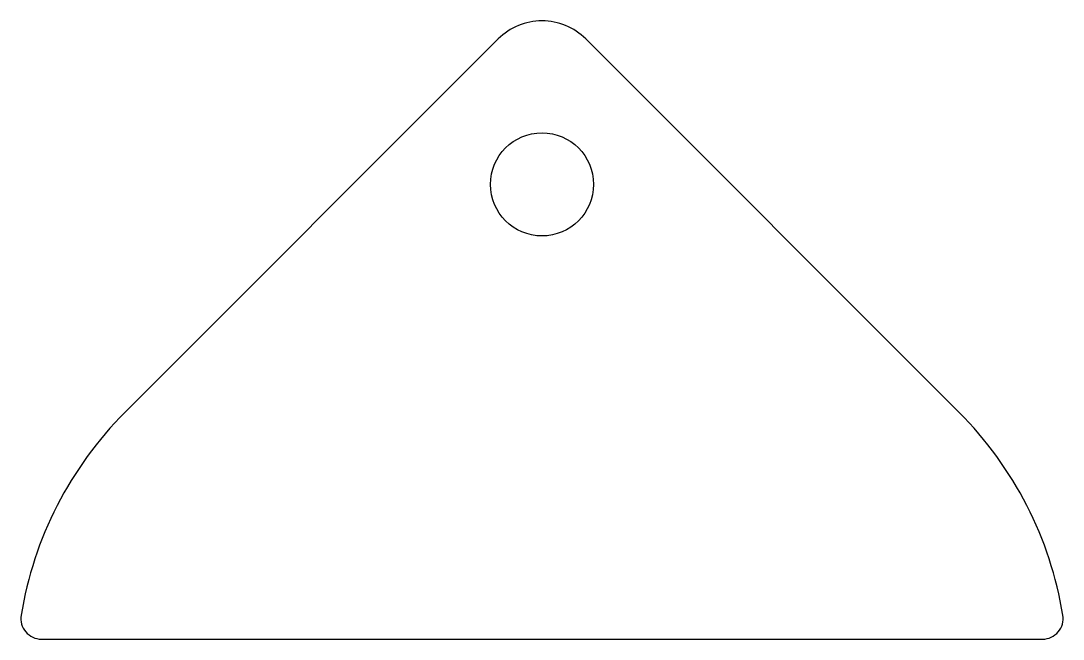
# Model space of a CAD drawing. Header units: millimetres. Extents: x -25.3 to 25.3, y -22 to 7.9.
import ezdxf

# ---------------------------------------------------------------- set-up
doc = ezdxf.new("R2010")
doc.units = ezdxf.units.MM
doc.layers.get('0').update_dxf_attribs({"linetype": 'CONTINUOUS'})

msp = doc.modelspace()

# ---------------------------------------------------------------- linework, layer by layer
msp.add_lwpolyline([(20.228, -11.056), (2.121, 7.05, 0.414214), (-2.121, 7.05), (-20.228, -11.056, 0.15723), (-25.266, -20.888, 0.462373), (-24.279, -22.049), (24.279, -22.049, 0.462373), (25.266, -20.888, 0.15723)], format="xyb", close=True)
msp.add_circle((0, 0), 2.5)

doc.saveas('drawing.dxf')
